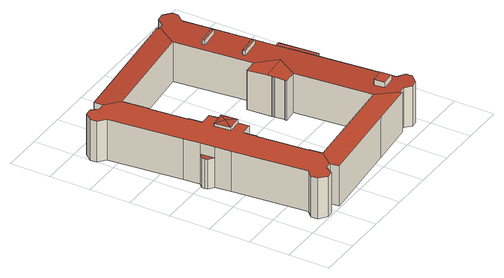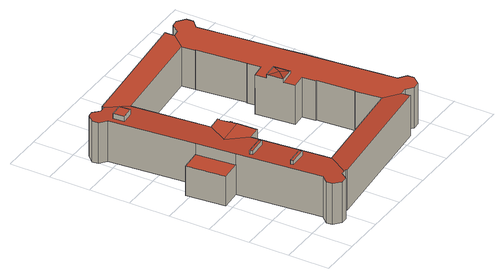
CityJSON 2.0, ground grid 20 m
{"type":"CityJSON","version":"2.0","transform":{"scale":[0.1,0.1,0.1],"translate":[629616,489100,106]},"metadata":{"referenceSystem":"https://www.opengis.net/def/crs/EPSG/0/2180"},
"CityObjects":{
"building1":{"type":"Building","attributes":{"przestNazw":"PL.PZGiK.330.BDOT10k","zrodloDach":"ALS_II","aktZrodla":"2012","roofType":"1130"},"geometry":[{"type":"Solid","lod":"2","boundaries":[[[[0,1,2,3,4,5,6,7,8,9,10,11,12,13,14,15,16,17,18,19,20,21,22,23,24,25,26,27,28,29,30,31,32,33,34,35,36,37,38,39,40,41,42,43],[44,45,46,47,48,49,50,51,52,53,54,55,56,57,58,59,60,61,62,63,64,65,66,67,68,69]],[[43,70,71,0]],[[0,71,72,1]],[[1,72,73,2]],[[2,73,74,3]],[[3,74,75,76,4]],[[4,76,77,5]],[[5,77,78,6]],[[6,78,79,7]],[[7,79,80,8]],[[8,80,81,82,9]],[[9,82,83,10]],[[10,83,84,11]],[[11,84,85,12]],[[12,85,86,13]],[[13,86,87,14]],[[14,87,88,15]],[[15,88,89,16]],[[16,89,90,17]],[[17,90,91,18]],[[18,91,92,19]],[[19,92,93,94,20]],[[20,94,95,21]],[[21,95,96,22]],[[22,96,97,23]],[[23,97,98,24]],[[24,98,99,25]],[[25,99,100,101,26]],[[26,101,102,27]],[[27,102,103,28]],[[28,103,104,29]],[[29,104,105,106,30]],[[30,106,107,31]],[[31,107,108,32]],[[32,108,109,33]],[[33,109,110,34]],[[34,110,111,35]],[[35,111,112,36]],[[36,112,113,37]],[[37,113,114,38]],[[38,114,115,39]],[[39,115,116,40]],[[40,116,117,41]],[[41,117,118,42]],[[42,118,70,43]],[[119,120,44,69]],[[120,121,45,44]],[[121,122,46,45]],[[122,123,47,46]],[[123,124,48,47]],[[124,125,49,48]],[[125,126,50,49]],[[126,127,51,50]],[[127,128,129,52,51]],[[129,130,53,52]],[[130,131,54,53]],[[131,132,55,54]],[[132,133,56,55]],[[133,134,57,56]],[[134,135,58,57]],[[135,136,59,58]],[[136,137,60,59]],[[137,138,61,60]],[[138,139,140,141,142,143,144,62,61]],[[144,145,63,62]],[[145,146,64,63]],[[146,147,65,64]],[[147,148,66,65]],[[148,149,67,66]],[[149,150,68,67]],[[150,119,69,68]],[[76,75,81,80]],[[151,152,153,154]],[[155,156,152,151]],[[157,158,156,155]],[[154,153,158,157]],[[101,100,105,104]],[[159,160,161,162]],[[162,161,163,164]],[[164,163,165,166]],[[166,165,160,159]],[[167,168,169,170]],[[170,169,171,172]],[[172,171,173,174]],[[174,173,168,167]],[[143,142,175,176]],[[176,175,177,178]],[[178,177,140,139]],[[129,128,179,130]],[[80,79,78,77,76]],[[152,156,158,153]],[[99,98,97,96,95,94,93,131,130,179,120,119,112,111,110,109,108,107,106,105,100],[162,164,166,159],[170,172,174,167],[157,155,151,154]],[[173,171,169,168]],[[179,128,127,126,125,124,123,122,121,120]],[[104,103,102,101]],[[165,163,161,160]],[[116,115,114,113,112,119,150]],[[175,142,141,180]],[[141,140,180]],[[175,180,177]],[[180,140,177]],[[74,73,72,71,70,118,117,116,150,149,148,147,146,145,144,143,176,178,139,138,137,136,135,134,133,132,89,88,87,86,85,84,83,82,81,75]],[[92,91,90,89,132,131,93]]]],"semantics":{"surfaces":[{"type":"GroundSurface"},{"type":"WallSurface"},{"type":"RoofSurface"}],"values":[[0,1,1,1,1,1,1,1,1,1,1,1,1,1,1,1,1,1,1,1,1,1,1,1,1,1,1,1,1,1,1,1,1,1,1,1,1,1,1,1,1,1,1,1,1,1,1,1,1,1,1,1,1,1,1,1,1,1,1,1,1,1,1,1,1,1,1,1,1,1,1,1,1,1,1,1,1,1,1,1,1,1,1,1,1,1,1,1,2,2,2,2,2,2,2,2,2,2,2,2,2,2,2]]}}]}
},
"vertices":[
[110,38,4],[107,72,4],[139,103,4],[101,468,4],[93,547,4],[68,566,4],[66,580,4],[65,595,4],[86,616,4],[78,695,4],[41,1058,4],[5,1086,4],[2,1118,4],[32,1155,4],[67,1159,4],[99,1129,4],[131,1132,4],[128,1175,4],[768,1237,4],[769,1228,4],[802,1230,4],[829,1265,4],[862,1268,4],[897,1238,4],[899,1208,4],[869,1173,4],[909,760,4],[1007,769,4],[1025,577,4],[928,568,4],[968,152,4],[1003,125,4],[1006,94,4],[974,60,4],[943,56,4],[911,83,4],[879,80,4],[879,70,4],[661,49,4],[243,10,4],[239,55,4],[207,52,4],[179,11,4],[147,9,4],[770,554,4],[703,547,4],[702,556,4],[705,556,4],[700,607,4],[697,607,4],[696,617,4],[698,617,4],[687,737,4],[752,743,4],[716,1125,4],[203,1075,4],[216,948,4],[213,947,4],[230,762,4],[234,763,4],[240,696,4],[304,701,4],[323,508,4],[261,502,4],[268,436,4],[265,436,4],[289,190,4],[292,191,4],[298,126,4],[807,172,4],[147,9,213],[110,38,214],[107,72,214],[139,103,213],[101,468,213],[93,547,213],[93,547,158],[68,566,157],[66,580,157],[65,595,157],[86,616,158],[86,616,214],[78,695,214],[41,1058,214],[5,1086,215],[2,1118,215],[32,1155,214],[67,1159,213],[99,1129,212],[131,1132,211],[128,1175,213],[768,1237,212],[769,1228,211],[782,1229,211],[802,1230,212],[829,1265,213],[862,1268,215],[897,1238,216],[899,1208,216],[869,1173,215],[909,760,214],[909,760,158],[1007,769,158],[1025,577,158],[928,568,158],[928,568,214],[968,152,214],[1003,125,215],[1006,94,215],[974,60,213],[943,56,212],[911,83,211],[879,80,209],[879,70,210],[661,49,210],[243,10,211],[239,55,209],[207,52,210],[179,11,212],[807,172,206],[770,554,207],[703,547,207],[702,556,207],[705,556,207],[700,607,210],[697,607,210],[696,617,210],[698,617,210],[696,642,211],[687,737,207],[752,743,207],[716,1125,207],[203,1075,208],[216,948,208],[213,947,208],[230,762,208],[234,763,208],[240,696,208],[304,701,206],[310,645,206],[310,645,224],[317,571,224],[318,564,223],[318,564,205],[323,508,205],[261,502,208],[268,436,208],[265,436,208],[289,190,207],[292,191,207],[298,126,207],[852,1016,213],[852,1016,233],[854,1002,233],[854,1002,213],[765,1008,209],[765,1008,232],[766,994,209],[766,994,232],[868,207,209],[868,207,236],[931,213,238],[931,213,212],[936,160,238],[936,160,212],[873,155,235],[873,155,209],[876,810,213],[876,810,232],[784,802,231],[784,802,209],[783,816,232],[783,816,209],[874,825,233],[874,825,213],[248,558,222],[248,558,208],[239,638,221],[239,638,208],[832,655,210],[279,603,229]
]}
